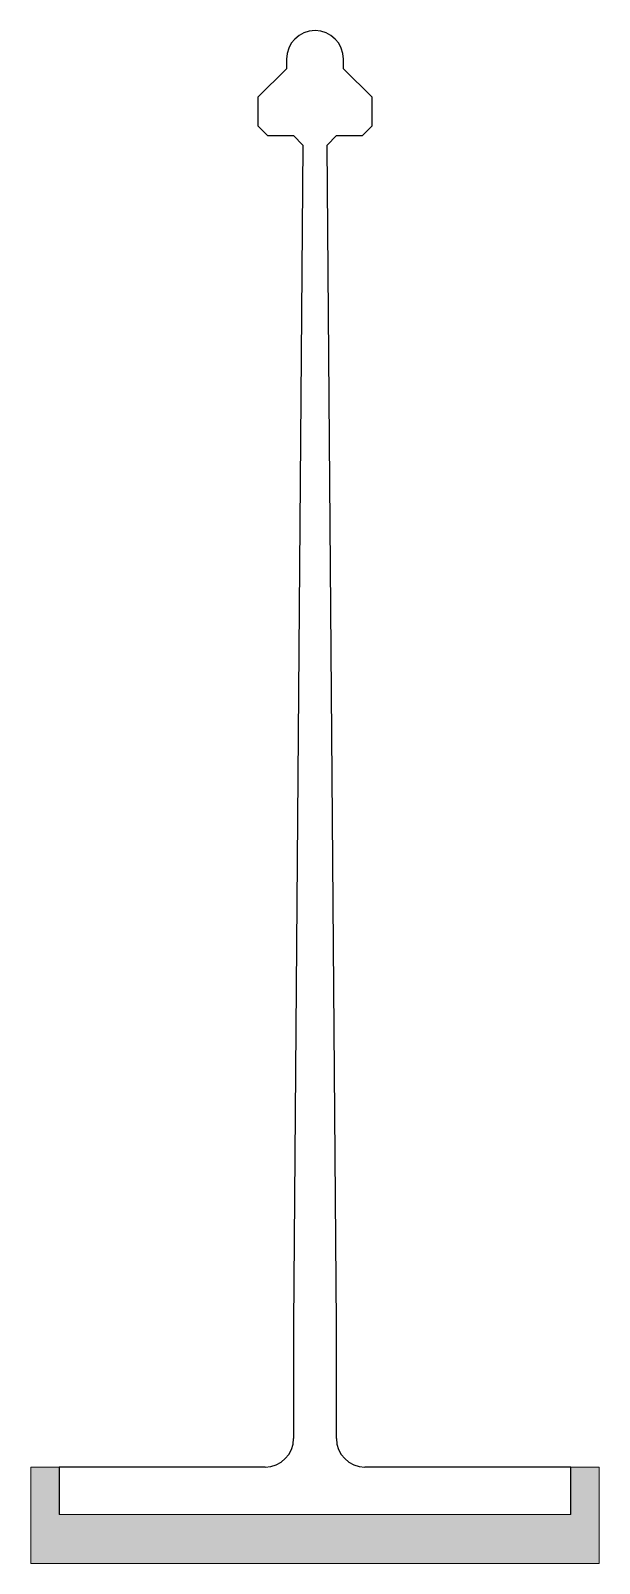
# Model space of a CAD drawing. Header units: metres. Extents: x -30 to 30, y 0 to 161.
import ezdxf

# ---------------------------------------------------------------- set-up
doc = ezdxf.new("R2010")
doc.units = ezdxf.units.M
doc.layers.add('A-DETL-GENF', color=92, linetype='Continuous', lineweight=18)

# ---------------------------------------------------------------- blocks, each defined once
blk = doc.blocks.new('47 Kalzip_kunststof-klip s - h_160-696671-00_0 Basismaterialen')
at = {"layer": 'A-DETL-GENF', "lineweight": 25}
blk.add_hatch(color=256, dxfattribs=at).paths.add_polyline_path([(-29.88, 0), (29.88, 0), (29.88, 10.12), (26.88, 10.12), (26.88, 5.12), (-26.88, 5.12), (-26.88, 10.12), (-29.88, 10.12)])
for p, q in [((-3, 158), (-3, 157)), ((3, 157), (3, 158)), ((-3, 157), (-6, 154)), ((6, 154), (3, 157)), ((-6, 154), (-6, 151)), ((6, 151), (6, 154)), ((-6, 151), (-5, 150)), ((-5, 150), (-2.27, 150)), ((-2.27, 150), (-1.27, 148.98)), ((1.27, 148.98), (2.27, 150)), ((2.27, 150), (5, 150)), ((5, 150), (6, 151)), ((-1.27, 148.98), (-2.25, 25.12)), ((2.25, 25.12), (1.27, 148.98)), ((-2.25, 25.12), (-2.25, 13.12)), ((2.25, 13.12), (2.25, 25.12)), ((-5.25, 10.12), (-26.88, 10.12)), ((-26.88, 10.12), (-26.88, 5.12)), ((26.88, 10.12), (5.25, 10.12)), ((26.88, 5.12), (26.88, 10.12))]:
    blk.add_line(p, q, dxfattribs=at)
at = {"layer": 'A-DETL-GENF'}
for p, q in [((-3, 157), (-3, 158)), ((3, 158), (3, 157)), ((-6, 154), (-3, 157)), ((3, 157), (6, 154)), ((-6, 151), (-6, 154)), ((6, 154), (6, 151)), ((-5, 150), (-6, 151)), ((-2.27, 150), (-5, 150)), ((-1.27, 148.98), (-2.27, 150)), ((2.27, 150), (1.27, 148.98)), ((5, 150), (2.27, 150)), ((6, 151), (5, 150)), ((6, 151), (5, 150)), ((-2.25, 25.12), (-1.27, 148.98)), ((1.27, 148.98), (2.25, 25.12)), ((-2.25, 13.12), (-2.25, 25.12)), ((2.25, 25.12), (2.25, 13.12)), ((-26.88, 10.12), (-29.88, 10.12)), ((-29.88, 10.12), (-29.88, 0)), ((-29.88, 10.12), (-5.25, 10.12)), ((-29.88, 10.12), (-29.88, 0)), ((-26.88, 5.12), (-26.88, 10.12)), ((5.25, 10.12), (29.88, 10.12)), ((29.88, 10.12), (26.88, 10.12)), ((26.88, 10.12), (26.88, 5.12)), ((29.88, 0), (29.88, 10.12)), ((29.88, 0), (29.88, 10.12)), ((26.88, 5.12), (-26.88, 5.12)), ((26.88, 5.12), (-26.88, 5.12)), ((-29.88, 0), (29.88, 0)), ((-29.88, 0), (29.88, 0))]:
    blk.add_line(p, q, dxfattribs=at)
at = {"layer": 'A-DETL-GENF', "lineweight": 25}
for centre, start, end in [((0, 158), 90, 180), ((0, 158), 0, 90), ((-5.25, 13.12), 270, 0), ((-5.25, 13.12), 270, 0), ((5.25, 13.12), 180, 270), ((5.25, 13.12), 180, 270)]:
    blk.add_arc(centre, 3, start, end, dxfattribs=at)
at = {"layer": 'A-DETL-GENF'}
for start, end in [(90, 180), (360, 90)]:
    blk.add_arc((0, 158), 3, start, end, dxfattribs=at)

msp = doc.modelspace()

# ---------------------------------------------------------------- block references
msp.add_blockref('47 Kalzip_kunststof-klip s - h_160-696671-00_0 Basismaterialen', (0, 0))

doc.saveas('drawing.dxf')
